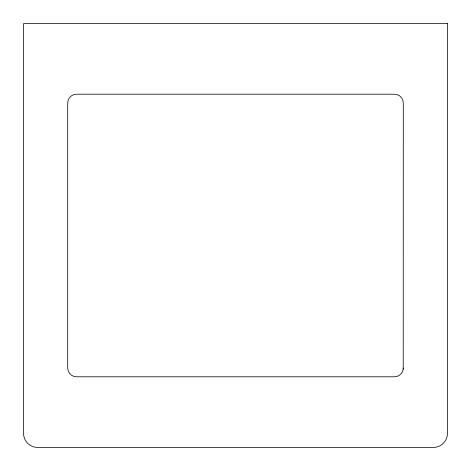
<?xml version="1.0" encoding="UTF-8"?>
<svg xmlns="http://www.w3.org/2000/svg" width="471" height="471" viewBox="0 0 471 471"><rect width="100%" height="100%" fill="white"/><g stroke="black" fill="none" stroke-linecap="round" stroke-linejoin="round"><path stroke-width="0.71" d="M403.217 369.123L403.294 103.031A8.831 8.831 0 0 0 394.462 94.2L76.537 94.2A8.831 8.831 0 0 0 67.706 103.031L67.706 367.969A8.831 8.831 0 0 0 76.537 376.8L394.462 376.8A8.831 8.831 0 0 0 403.217 369.123L403.217 367.969M447.45 23.55L23.55 23.55L23.55 433.32A14.13 14.13 0 0 0 37.68 447.45L433.32 447.45A14.13 14.13 0 0 0 447.45 433.32L447.45 23.55"/></g></svg>
